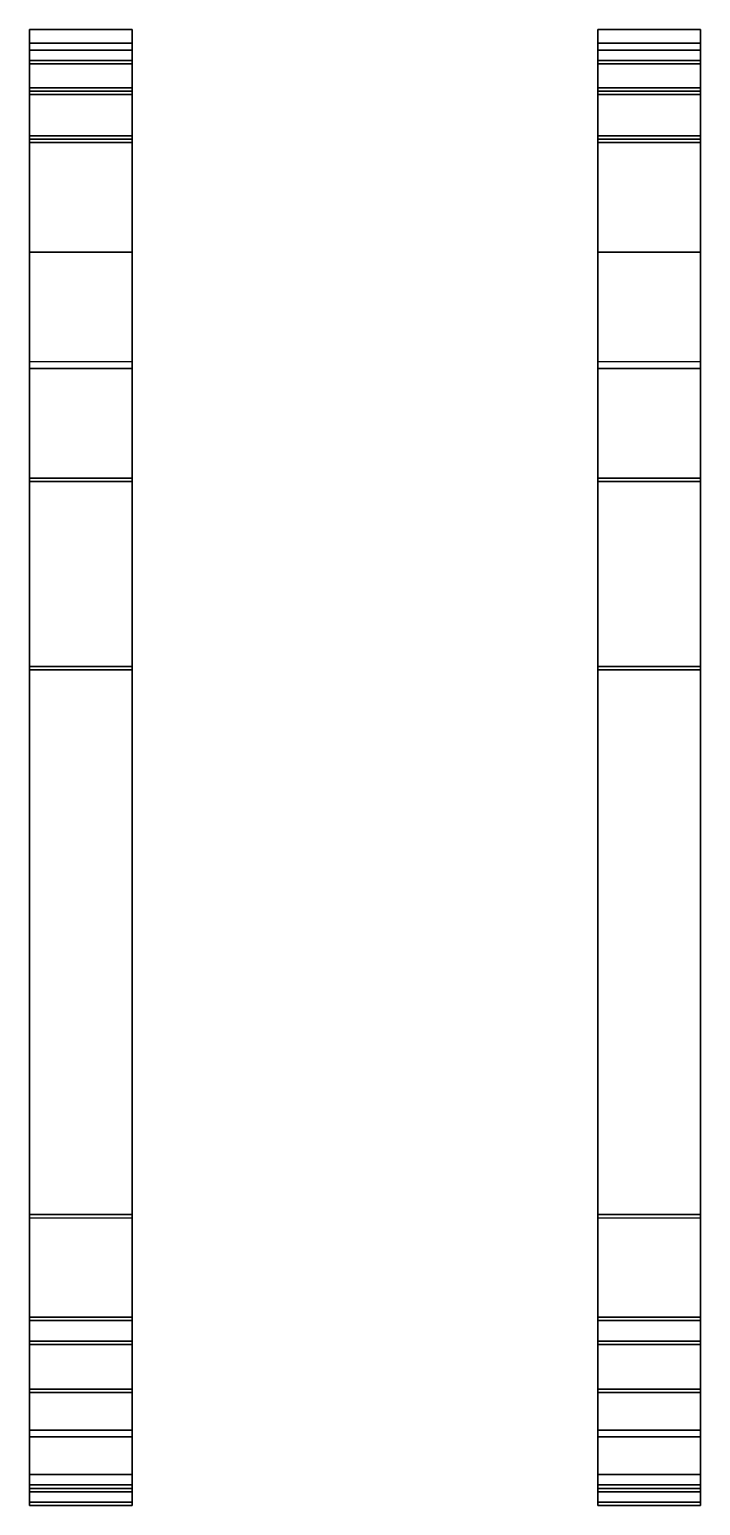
# Model space of a CAD drawing. Extents: x -0.98 to 0.98, y -2.16 to 2.15.
import ezdxf

# ---------------------------------------------------------------- set-up
doc = ezdxf.new("R2010")
doc.units = 0
doc.layers.add('TRACKS', color=3, linetype='CONTINUOUS')

msp = doc.modelspace()

# ---------------------------------------------------------------- linework, layer by layer
at = {"layer": 'TRACKS'}
for points in [[(-0.98, 2.11, 0.25), (-0.98, 2.15, 0.41), (-0.68, 2.15, 0.41), (-0.68, 2.11, 0.25)], [(-0.98, 2.09, 0.41), (-0.98, 2.15, 0.41), (-0.98, 2.11, 0.25), (-0.98, 2.06, 0.27)], [(-0.98, 2.15, 0.41), (-0.98, 2.11, 0.57), (-0.68, 2.11, 0.57), (-0.68, 2.15, 0.41)], [(-0.98, 2.05, 0.55), (-0.98, 2.11, 0.57), (-0.98, 2.15, 0.41), (-0.98, 2.09, 0.41)], [(-0.68, 2.11, 0.25), (-0.68, 2.15, 0.41), (-0.68, 2.09, 0.41), (-0.68, 2.06, 0.27)], [(-0.68, 2.15, 0.41), (-0.68, 2.11, 0.57), (-0.68, 2.05, 0.55), (-0.68, 2.09, 0.41)], [(0.68, 2.05, 0.55), (0.68, 2.11, 0.57), (0.68, 2.15, 0.41), (0.68, 2.09, 0.41)], [(0.68, 2.15, 0.41), (0.68, 2.11, 0.57), (0.98, 2.11, 0.57), (0.98, 2.15, 0.41)], [(0.68, 2.09, 0.41), (0.68, 2.15, 0.41), (0.68, 2.11, 0.25), (0.68, 2.06, 0.27)], [(0.68, 2.11, 0.25), (0.68, 2.15, 0.41), (0.98, 2.15, 0.41), (0.98, 2.11, 0.25)], [(0.98, 2.15, 0.41), (0.98, 2.11, 0.57), (0.98, 2.05, 0.55), (0.98, 2.09, 0.41)], [(0.98, 2.11, 0.25), (0.98, 2.15, 0.41), (0.98, 2.09, 0.41), (0.98, 2.06, 0.27)], [(-0.98, 2.06, 0.27), (-0.98, 2.11, 0.25), (-0.98, 1.98, 0.11), (-0.98, 1.97, 0.16)], [(-0.98, 1.98, 0.11), (-0.98, 2.11, 0.25), (-0.68, 2.11, 0.25), (-0.68, 1.98, 0.11)], [(-0.98, 2.11, 0.57), (-0.98, 1.98, 0.69), (-0.68, 1.98, 0.69), (-0.68, 2.11, 0.57)], [(-0.98, 1.96, 0.65), (-0.98, 1.98, 0.69), (-0.98, 2.11, 0.57), (-0.98, 2.05, 0.55)], [(-0.68, 2.06, 0.27), (-0.68, 2.09, 0.41), (-0.98, 2.09, 0.41), (-0.98, 2.06, 0.27)], [(-0.68, 2.09, 0.41), (-0.68, 2.05, 0.55), (-0.98, 2.05, 0.55), (-0.98, 2.09, 0.41)], [(-0.68, 1.98, 0.11), (-0.68, 2.11, 0.25), (-0.68, 2.06, 0.27), (-0.68, 1.97, 0.16)], [(-0.68, 2.11, 0.57), (-0.68, 1.98, 0.69), (-0.68, 1.96, 0.65), (-0.68, 2.05, 0.55)], [(0.68, 1.96, 0.65), (0.68, 1.98, 0.69), (0.68, 2.11, 0.57), (0.68, 2.05, 0.55)], [(0.68, 2.11, 0.57), (0.68, 1.98, 0.69), (0.98, 1.98, 0.69), (0.98, 2.11, 0.57)], [(0.68, 1.98, 0.11), (0.68, 2.11, 0.25), (0.98, 2.11, 0.25), (0.98, 1.98, 0.11)], [(0.68, 2.06, 0.27), (0.68, 2.11, 0.25), (0.68, 1.98, 0.11), (0.68, 1.97, 0.16)], [(0.98, 2.09, 0.41), (0.98, 2.05, 0.55), (0.68, 2.05, 0.55), (0.68, 2.09, 0.41)], [(0.98, 2.06, 0.27), (0.98, 2.09, 0.41), (0.68, 2.09, 0.41), (0.68, 2.06, 0.27)], [(0.98, 2.11, 0.57), (0.98, 1.98, 0.69), (0.98, 1.96, 0.65), (0.98, 2.05, 0.55)], [(0.98, 1.98, 0.11), (0.98, 2.11, 0.25), (0.98, 2.06, 0.27), (0.98, 1.97, 0.16)], [(-0.68, 1.97, 0.16), (-0.68, 2.06, 0.27), (-0.98, 2.06, 0.27), (-0.98, 1.97, 0.16)], [(-0.68, 2.05, 0.55), (-0.68, 1.96, 0.65), (-0.98, 1.96, 0.65), (-0.98, 2.05, 0.55)], [(0.98, 1.97, 0.16), (0.98, 2.06, 0.27), (0.68, 2.06, 0.27), (0.68, 1.97, 0.16)], [(0.98, 2.05, 0.55), (0.98, 1.96, 0.65), (0.68, 1.96, 0.65), (0.68, 2.05, 0.55)], [(-0.98, 1.83, 0.07), (-0.98, 1.98, 0.11), (-0.68, 1.98, 0.11), (-0.68, 1.83, 0.07)], [(-0.98, 1.97, 0.16), (-0.98, 1.98, 0.11), (-0.98, 1.83, 0.07), (-0.98, 1.82, 0.12)], [(-0.98, 1.82, 0.69), (-0.98, 1.84, 0.73), (-0.98, 1.98, 0.69), (-0.98, 1.96, 0.65)], [(-0.98, 1.98, 0.69), (-0.98, 1.84, 0.73), (-0.68, 1.84, 0.73), (-0.68, 1.98, 0.69)], [(-0.68, 1.82, 0.12), (-0.68, 1.97, 0.16), (-0.98, 1.97, 0.16), (-0.98, 1.82, 0.12)], [(-0.68, 1.96, 0.65), (-0.68, 1.82, 0.69), (-0.98, 1.82, 0.69), (-0.98, 1.96, 0.65)], [(-0.68, 1.83, 0.07), (-0.68, 1.98, 0.11), (-0.68, 1.97, 0.16), (-0.68, 1.82, 0.12)], [(-0.68, 1.98, 0.69), (-0.68, 1.84, 0.73), (-0.68, 1.82, 0.69), (-0.68, 1.96, 0.65)], [(0.68, 1.98, 0.69), (0.68, 1.84, 0.73), (0.98, 1.84, 0.73), (0.98, 1.98, 0.69)], [(0.68, 1.82, 0.69), (0.68, 1.84, 0.73), (0.68, 1.98, 0.69), (0.68, 1.96, 0.65)], [(0.68, 1.97, 0.16), (0.68, 1.98, 0.11), (0.68, 1.83, 0.07), (0.68, 1.82, 0.12)], [(0.68, 1.83, 0.07), (0.68, 1.98, 0.11), (0.98, 1.98, 0.11), (0.98, 1.83, 0.07)], [(0.98, 1.82, 0.12), (0.98, 1.97, 0.16), (0.68, 1.97, 0.16), (0.68, 1.82, 0.12)], [(0.98, 1.96, 0.65), (0.98, 1.82, 0.69), (0.68, 1.82, 0.69), (0.68, 1.96, 0.65)], [(0.98, 1.98, 0.69), (0.98, 1.84, 0.73), (0.98, 1.82, 0.69), (0.98, 1.96, 0.65)], [(0.98, 1.83, 0.07), (0.98, 1.98, 0.11), (0.98, 1.97, 0.16), (0.98, 1.82, 0.12)], [(-0.98, 1.84, 0.73), (-0.98, 1.5, 0.73), (-0.68, 1.5, 0.73), (-0.68, 1.84, 0.73)], [(-0.98, 1.5, 0.69), (-0.98, 1.5, 0.73), (-0.98, 1.84, 0.73), (-0.98, 1.82, 0.69)], [(-0.98, 1.82, 0.12), (-0.98, 1.83, 0.07), (-0.98, 1.18, -0.04), (-0.98, 1.16, -0.01)], [(-0.98, 1.18, -0.04), (-0.98, 1.83, 0.07), (-0.68, 1.83, 0.07), (-0.68, 1.18, -0.04)], [(-0.68, 1.16, -0.01), (-0.68, 1.82, 0.12), (-0.98, 1.82, 0.12), (-0.98, 1.16, -0.01)], [(-0.68, 1.82, 0.69), (-0.68, 1.5, 0.69), (-0.98, 1.5, 0.69), (-0.98, 1.82, 0.69)], [(-0.68, 1.84, 0.73), (-0.68, 1.5, 0.73), (-0.68, 1.5, 0.69), (-0.68, 1.82, 0.69)], [(-0.68, 1.18, -0.04), (-0.68, 1.83, 0.07), (-0.68, 1.82, 0.12), (-0.68, 1.16, -0.01)], [(0.68, 1.5, 0.69), (0.68, 1.5, 0.73), (0.68, 1.84, 0.73), (0.68, 1.82, 0.69)], [(0.68, 1.84, 0.73), (0.68, 1.5, 0.73), (0.98, 1.5, 0.73), (0.98, 1.84, 0.73)], [(0.68, 1.18, -0.04), (0.68, 1.83, 0.07), (0.98, 1.83, 0.07), (0.98, 1.18, -0.04)], [(0.68, 1.82, 0.12), (0.68, 1.83, 0.07), (0.68, 1.18, -0.04), (0.68, 1.16, -0.01)], [(0.98, 1.82, 0.69), (0.98, 1.5, 0.69), (0.68, 1.5, 0.69), (0.68, 1.82, 0.69)], [(0.98, 1.16, -0.01), (0.98, 1.82, 0.12), (0.68, 1.82, 0.12), (0.68, 1.16, -0.01)], [(0.98, 1.84, 0.73), (0.98, 1.5, 0.73), (0.98, 1.5, 0.69), (0.98, 1.82, 0.69)], [(0.98, 1.18, -0.04), (0.98, 1.83, 0.07), (0.98, 1.82, 0.12), (0.98, 1.16, -0.01)], [(-0.68, 1.5, 0.69), (-0.68, 0.83, 0.72), (-0.98, 0.83, 0.72), (-0.98, 1.5, 0.69)], [(-0.98, 0.83, 0.72), (-0.98, 0.84, 0.76), (-0.98, 1.5, 0.73), (-0.98, 1.5, 0.69)], [(-0.98, 1.5, 0.73), (-0.98, 0.84, 0.76), (-0.68, 0.84, 0.76), (-0.68, 1.5, 0.73)], [(-0.68, 1.5, 0.73), (-0.68, 0.84, 0.76), (-0.68, 0.83, 0.72), (-0.68, 1.5, 0.69)], [(0.68, 1.5, 0.73), (0.68, 0.84, 0.76), (0.98, 0.84, 0.76), (0.98, 1.5, 0.73)], [(0.68, 0.83, 0.72), (0.68, 0.84, 0.76), (0.68, 1.5, 0.73), (0.68, 1.5, 0.69)], [(0.98, 1.5, 0.69), (0.98, 0.83, 0.72), (0.68, 0.83, 0.72), (0.68, 1.5, 0.69)], [(0.98, 1.5, 0.73), (0.98, 0.84, 0.76), (0.98, 0.83, 0.72), (0.98, 1.5, 0.69)], [(-0.98, 1.18, -0.04), (-0.98, -1.32, -0.04), (-0.98, -1.31, -0.01), (-0.98, 1.16, -0.01)], [(-0.68, -1.31, -0.01), (-0.68, -1.32, -0.04), (-0.68, 1.18, -0.04), (-0.68, 1.16, -0.01)], [(0.68, 1.18, -0.04), (0.68, -1.32, -0.04), (0.68, -1.31, -0.01), (0.68, 1.16, -0.01)], [(0.98, -1.31, -0.01), (0.98, -1.32, -0.04), (0.98, 1.18, -0.04), (0.98, 1.16, -0.01)], [(-0.98, 1.16, -0.01), (-0.98, -1.31, -0.01), (-0.68, -1.31, -0.01), (-0.68, 1.16, -0.01)], [(0.68, 1.16, -0.01), (0.68, -1.31, -0.01), (0.98, -1.31, -0.01), (0.98, 1.16, -0.01)], [(-0.98, 0.84, 0.76), (-0.98, 0.29, 0.78), (-0.68, 0.29, 0.78), (-0.68, 0.84, 0.76)], [(-0.98, 0.28, 0.74), (-0.98, 0.29, 0.78), (-0.98, 0.84, 0.76), (-0.98, 0.83, 0.72)], [(-0.68, 0.83, 0.72), (-0.68, 0.28, 0.74), (-0.98, 0.28, 0.74), (-0.98, 0.83, 0.72)], [(-0.68, 0.84, 0.76), (-0.68, 0.29, 0.78), (-0.68, 0.28, 0.74), (-0.68, 0.83, 0.72)], [(0.68, 0.28, 0.74), (0.68, 0.29, 0.78), (0.68, 0.84, 0.76), (0.68, 0.83, 0.72)], [(0.68, 0.84, 0.76), (0.68, 0.29, 0.78), (0.98, 0.29, 0.78), (0.98, 0.84, 0.76)], [(0.98, 0.83, 0.72), (0.98, 0.28, 0.74), (0.68, 0.28, 0.74), (0.68, 0.83, 0.72)], [(0.98, 0.84, 0.76), (0.98, 0.29, 0.78), (0.98, 0.28, 0.74), (0.98, 0.83, 0.72)], [(-0.98, 0.29, 0.78), (-0.98, -1.61, 0.78), (-0.68, -1.61, 0.78), (-0.68, 0.29, 0.78)], [(-0.98, -1.62, 0.74), (-0.98, -1.61, 0.78), (-0.98, 0.29, 0.78), (-0.98, 0.28, 0.74)], [(-0.68, 0.28, 0.74), (-0.68, -1.62, 0.74), (-0.98, -1.62, 0.74), (-0.98, 0.28, 0.74)], [(-0.68, 0.29, 0.78), (-0.68, -1.61, 0.78), (-0.68, -1.62, 0.74), (-0.68, 0.28, 0.74)], [(0.68, -1.62, 0.74), (0.68, -1.61, 0.78), (0.68, 0.29, 0.78), (0.68, 0.28, 0.74)], [(0.68, 0.29, 0.78), (0.68, -1.61, 0.78), (0.98, -1.61, 0.78), (0.98, 0.29, 0.78)], [(0.98, 0.28, 0.74), (0.98, -1.62, 0.74), (0.68, -1.62, 0.74), (0.68, 0.28, 0.74)], [(0.98, 0.29, 0.78), (0.98, -1.61, 0.78), (0.98, -1.62, 0.74), (0.98, 0.28, 0.74)], [(-0.98, -1.31, -0.01), (-0.98, -1.94, 0.2), (-0.68, -1.94, 0.2), (-0.68, -1.31, -0.01)], [(-0.98, -1.32, -0.04), (-0.98, -1.96, 0.17), (-0.98, -1.94, 0.2), (-0.98, -1.31, -0.01)], [(-0.68, -1.32, -0.04), (-0.68, -1.96, 0.17), (-0.98, -1.96, 0.17), (-0.98, -1.32, -0.04)], [(-0.68, -1.94, 0.2), (-0.68, -1.96, 0.17), (-0.68, -1.32, -0.04), (-0.68, -1.31, -0.01)], [(0.68, -1.32, -0.04), (0.68, -1.96, 0.17), (0.68, -1.94, 0.2), (0.68, -1.31, -0.01)], [(0.68, -1.31, -0.01), (0.68, -1.94, 0.2), (0.98, -1.94, 0.2), (0.98, -1.31, -0.01)], [(0.98, -1.32, -0.04), (0.98, -1.96, 0.17), (0.68, -1.96, 0.17), (0.68, -1.32, -0.04)], [(0.98, -1.94, 0.2), (0.98, -1.96, 0.17), (0.98, -1.32, -0.04), (0.98, -1.31, -0.01)], [(-0.98, -1.61, 0.78), (-0.98, -1.68, 0.8), (-0.68, -1.68, 0.8), (-0.68, -1.61, 0.78)], [(-0.98, -1.69, 0.76), (-0.98, -1.68, 0.8), (-0.98, -1.61, 0.78), (-0.98, -1.62, 0.74)], [(-0.68, -1.62, 0.74), (-0.68, -1.69, 0.76), (-0.98, -1.69, 0.76), (-0.98, -1.62, 0.74)], [(-0.68, -1.61, 0.78), (-0.68, -1.68, 0.8), (-0.68, -1.69, 0.76), (-0.68, -1.62, 0.74)], [(0.68, -1.69, 0.76), (0.68, -1.68, 0.8), (0.68, -1.61, 0.78), (0.68, -1.62, 0.74)], [(0.68, -1.61, 0.78), (0.68, -1.68, 0.8), (0.98, -1.68, 0.8), (0.98, -1.61, 0.78)], [(0.98, -1.62, 0.74), (0.98, -1.69, 0.76), (0.68, -1.69, 0.76), (0.68, -1.62, 0.74)], [(0.98, -1.61, 0.78), (0.98, -1.68, 0.8), (0.98, -1.69, 0.76), (0.98, -1.62, 0.74)], [(-0.98, -1.83, 0.76), (-0.98, -1.82, 0.8), (-0.98, -1.68, 0.8), (-0.98, -1.69, 0.76)], [(-0.98, -1.68, 0.8), (-0.98, -1.82, 0.8), (-0.68, -1.82, 0.8), (-0.68, -1.68, 0.8)], [(-0.68, -1.68, 0.8), (-0.68, -1.82, 0.8), (-0.68, -1.83, 0.76), (-0.68, -1.69, 0.76)], [(0.68, -1.68, 0.8), (0.68, -1.82, 0.8), (0.98, -1.82, 0.8), (0.98, -1.68, 0.8)], [(0.68, -1.83, 0.76), (0.68, -1.82, 0.8), (0.68, -1.68, 0.8), (0.68, -1.69, 0.76)], [(0.98, -1.68, 0.8), (0.98, -1.82, 0.8), (0.98, -1.83, 0.76), (0.98, -1.69, 0.76)], [(-0.68, -1.69, 0.76), (-0.68, -1.83, 0.76), (-0.98, -1.83, 0.76), (-0.98, -1.69, 0.76)], [(0.98, -1.69, 0.76), (0.98, -1.83, 0.76), (0.68, -1.83, 0.76), (0.68, -1.69, 0.76)], [(-0.98, -1.94, 0.74), (-0.98, -1.96, 0.77), (-0.98, -1.82, 0.8), (-0.98, -1.83, 0.76)], [(-0.98, -1.82, 0.8), (-0.98, -1.96, 0.77), (-0.68, -1.96, 0.77), (-0.68, -1.82, 0.8)], [(-0.68, -1.83, 0.76), (-0.68, -1.94, 0.74), (-0.98, -1.94, 0.74), (-0.98, -1.83, 0.76)], [(-0.68, -1.82, 0.8), (-0.68, -1.96, 0.77), (-0.68, -1.94, 0.74), (-0.68, -1.83, 0.76)], [(0.68, -1.82, 0.8), (0.68, -1.96, 0.77), (0.98, -1.96, 0.77), (0.98, -1.82, 0.8)], [(0.68, -1.94, 0.74), (0.68, -1.96, 0.77), (0.68, -1.82, 0.8), (0.68, -1.83, 0.76)], [(0.98, -1.83, 0.76), (0.98, -1.94, 0.74), (0.68, -1.94, 0.74), (0.68, -1.83, 0.76)], [(0.98, -1.82, 0.8), (0.98, -1.96, 0.77), (0.98, -1.94, 0.74), (0.98, -1.83, 0.76)], [(-0.98, -1.94, 0.2), (-0.98, -2.07, 0.3), (-0.68, -2.07, 0.3), (-0.68, -1.94, 0.2)], [(-0.98, -1.96, 0.17), (-0.98, -2.1, 0.28), (-0.98, -2.07, 0.3), (-0.98, -1.94, 0.2)], [(-0.68, -1.94, 0.74), (-0.68, -2.07, 0.64), (-0.98, -2.07, 0.64), (-0.98, -1.94, 0.74)], [(-0.98, -2.07, 0.64), (-0.98, -2.1, 0.66), (-0.98, -1.96, 0.77), (-0.98, -1.94, 0.74)], [(-0.68, -1.96, 0.17), (-0.68, -2.1, 0.28), (-0.98, -2.1, 0.28), (-0.98, -1.96, 0.17)], [(-0.98, -1.96, 0.77), (-0.98, -2.1, 0.66), (-0.68, -2.1, 0.66), (-0.68, -1.96, 0.77)], [(-0.68, -2.07, 0.3), (-0.68, -2.1, 0.28), (-0.68, -1.96, 0.17), (-0.68, -1.94, 0.2)], [(-0.68, -1.96, 0.77), (-0.68, -2.1, 0.66), (-0.68, -2.07, 0.64), (-0.68, -1.94, 0.74)], [(0.68, -1.96, 0.17), (0.68, -2.1, 0.28), (0.68, -2.07, 0.3), (0.68, -1.94, 0.2)], [(0.68, -1.94, 0.2), (0.68, -2.07, 0.3), (0.98, -2.07, 0.3), (0.98, -1.94, 0.2)], [(0.68, -2.07, 0.64), (0.68, -2.1, 0.66), (0.68, -1.96, 0.77), (0.68, -1.94, 0.74)], [(0.98, -1.94, 0.74), (0.98, -2.07, 0.64), (0.68, -2.07, 0.64), (0.68, -1.94, 0.74)], [(0.98, -1.96, 0.17), (0.98, -2.1, 0.28), (0.68, -2.1, 0.28), (0.68, -1.96, 0.17)], [(0.68, -1.96, 0.77), (0.68, -2.1, 0.66), (0.98, -2.1, 0.66), (0.98, -1.96, 0.77)], [(0.98, -2.07, 0.3), (0.98, -2.1, 0.28), (0.98, -1.96, 0.17), (0.98, -1.94, 0.2)], [(0.98, -1.96, 0.77), (0.98, -2.1, 0.66), (0.98, -2.07, 0.64), (0.98, -1.94, 0.74)], [(-0.98, -2.1, 0.28), (-0.98, -2.15, 0.4), (-0.98, -2.11, 0.41), (-0.98, -2.07, 0.3)], [(-0.68, -2.07, 0.64), (-0.68, -2.11, 0.53), (-0.98, -2.11, 0.53), (-0.98, -2.07, 0.64)], [(-0.98, -2.11, 0.53), (-0.98, -2.15, 0.54), (-0.98, -2.1, 0.66), (-0.98, -2.07, 0.64)], [(-0.98, -2.07, 0.3), (-0.98, -2.11, 0.41), (-0.68, -2.11, 0.41), (-0.68, -2.07, 0.3)], [(-0.68, -2.1, 0.28), (-0.68, -2.15, 0.4), (-0.98, -2.15, 0.4), (-0.98, -2.1, 0.28)], [(-0.98, -2.1, 0.66), (-0.98, -2.15, 0.54), (-0.68, -2.15, 0.54), (-0.68, -2.1, 0.66)], [(-0.98, -2.12, 0.47), (-0.98, -2.16, 0.47), (-0.98, -2.15, 0.54), (-0.98, -2.11, 0.53)], [(-0.68, -2.11, 0.53), (-0.68, -2.12, 0.47), (-0.98, -2.12, 0.47), (-0.98, -2.11, 0.53)], [(-0.98, -2.11, 0.41), (-0.98, -2.12, 0.47), (-0.68, -2.12, 0.47), (-0.68, -2.11, 0.41)], [(-0.98, -2.15, 0.4), (-0.98, -2.16, 0.47), (-0.98, -2.12, 0.47), (-0.98, -2.11, 0.41)], [(-0.68, -2.11, 0.41), (-0.68, -2.15, 0.4), (-0.68, -2.1, 0.28), (-0.68, -2.07, 0.3)], [(-0.68, -2.1, 0.66), (-0.68, -2.15, 0.54), (-0.68, -2.11, 0.53), (-0.68, -2.07, 0.64)], [(-0.68, -2.15, 0.54), (-0.68, -2.16, 0.47), (-0.68, -2.12, 0.47), (-0.68, -2.11, 0.53)], [(-0.68, -2.12, 0.47), (-0.68, -2.16, 0.47), (-0.68, -2.15, 0.4), (-0.68, -2.11, 0.41)], [(0.68, -2.1, 0.28), (0.68, -2.15, 0.4), (0.68, -2.11, 0.41), (0.68, -2.07, 0.3)], [(0.68, -2.07, 0.3), (0.68, -2.11, 0.41), (0.98, -2.11, 0.41), (0.98, -2.07, 0.3)], [(0.68, -2.11, 0.53), (0.68, -2.15, 0.54), (0.68, -2.1, 0.66), (0.68, -2.07, 0.64)], [(0.98, -2.07, 0.64), (0.98, -2.11, 0.53), (0.68, -2.11, 0.53), (0.68, -2.07, 0.64)], [(0.98, -2.1, 0.28), (0.98, -2.15, 0.4), (0.68, -2.15, 0.4), (0.68, -2.1, 0.28)], [(0.68, -2.1, 0.66), (0.68, -2.15, 0.54), (0.98, -2.15, 0.54), (0.98, -2.1, 0.66)], [(0.68, -2.15, 0.4), (0.68, -2.16, 0.47), (0.68, -2.12, 0.47), (0.68, -2.11, 0.41)], [(0.68, -2.11, 0.41), (0.68, -2.12, 0.47), (0.98, -2.12, 0.47), (0.98, -2.11, 0.41)], [(0.98, -2.11, 0.53), (0.98, -2.12, 0.47), (0.68, -2.12, 0.47), (0.68, -2.11, 0.53)], [(0.68, -2.12, 0.47), (0.68, -2.16, 0.47), (0.68, -2.15, 0.54), (0.68, -2.11, 0.53)], [(0.98, -2.11, 0.41), (0.98, -2.15, 0.4), (0.98, -2.1, 0.28), (0.98, -2.07, 0.3)], [(0.98, -2.1, 0.66), (0.98, -2.15, 0.54), (0.98, -2.11, 0.53), (0.98, -2.07, 0.64)], [(0.98, -2.12, 0.47), (0.98, -2.16, 0.47), (0.98, -2.15, 0.4), (0.98, -2.11, 0.41)], [(0.98, -2.15, 0.54), (0.98, -2.16, 0.47), (0.98, -2.12, 0.47), (0.98, -2.11, 0.53)], [(-0.98, -2.15, 0.54), (-0.98, -2.16, 0.47), (-0.68, -2.16, 0.47), (-0.68, -2.15, 0.54)], [(-0.68, -2.15, 0.4), (-0.68, -2.16, 0.47), (-0.98, -2.16, 0.47), (-0.98, -2.15, 0.4)], [(0.98, -2.15, 0.4), (0.98, -2.16, 0.47), (0.68, -2.16, 0.47), (0.68, -2.15, 0.4)], [(0.68, -2.15, 0.54), (0.68, -2.16, 0.47), (0.98, -2.16, 0.47), (0.98, -2.15, 0.54)]]:
    msp.add_3dface(points, dxfattribs=at)

doc.saveas('drawing.dxf')
